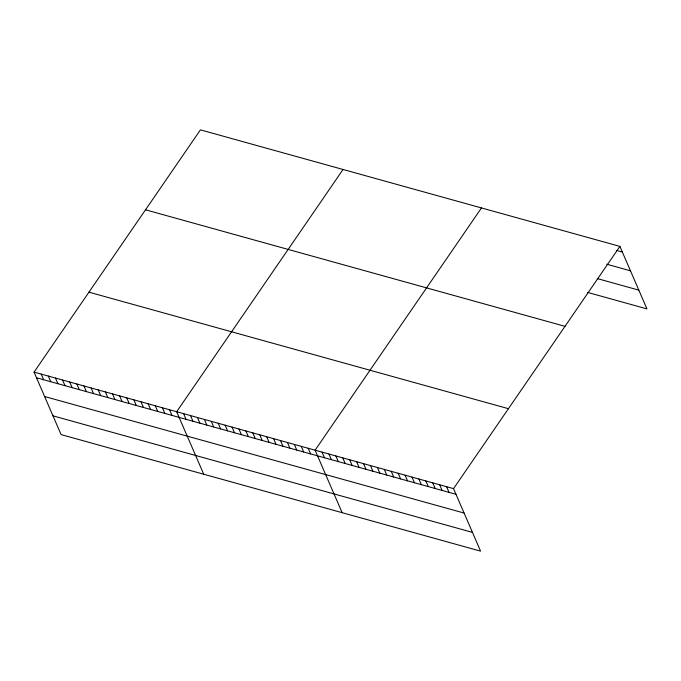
<?xml version="1.0" encoding="UTF-8"?>
<svg xmlns="http://www.w3.org/2000/svg" width="681" height="681" viewBox="0 0 681 681"><rect width="100%" height="100%" fill="white"/><g stroke="black" fill="none" stroke-linecap="round" stroke-linejoin="round"><path stroke-width="1.02" d="M34.05 372.107L453.529 488.635L480.573 551.142L61.094 434.606L34.05 372.107L200.427 129.858L619.906 246.394L646.95 308.893L587.626 292.413M343.054 169.484L176.668 411.724L203.721 474.231M481.476 207.935L315.099 450.184L342.143 512.682M453.529 488.635L619.906 246.394M616.416 250.395L622.349 252.047M606.737 264.211L630.47 270.808M597.305 278.597L638.829 290.132M145.521 209.799L565 326.335M88.956 292.166L508.426 408.694M36.493 377.759L455.972 494.287M44.614 396.521L464.084 513.048M52.982 415.844L472.452 532.38M446.6 486.719L449.051 492.363M439.679 484.795L442.131 490.439M432.758 482.872L435.21 488.524M425.838 480.948L428.281 486.6M418.917 479.024L421.36 484.676M411.996 477.1L414.44 482.752M405.076 475.176L407.519 480.829M398.155 473.252L400.598 478.905M391.234 471.337L393.678 476.981M384.314 469.413L386.757 475.057M377.393 467.489L379.836 473.133M370.473 465.566L372.916 471.218M363.552 463.642L365.995 469.294M356.623 461.718L359.074 467.37M349.702 459.794L352.154 465.446M342.781 457.87L345.224 463.523M335.861 455.955L338.304 461.599M328.94 454.031L331.383 459.675M322.019 452.107L324.462 457.751M308.178 448.26L310.621 453.912M301.257 446.336L303.7 451.988M294.337 444.412L296.78 450.064M287.416 442.488L289.859 448.141M280.495 440.573L282.938 446.217M273.566 438.649L276.018 444.293M266.646 436.725L269.097 442.369M259.725 434.801L262.176 440.454M252.804 432.878L255.247 438.53M245.884 430.954L248.327 436.606M238.963 429.03L241.406 434.682M232.042 427.106L234.485 432.758M225.122 425.182L227.565 430.835M218.201 423.267L220.644 428.911M211.28 421.343L213.723 426.987M204.36 419.419L206.803 425.072M197.439 417.496L199.882 423.148M190.518 415.572L192.961 421.224M183.589 413.648L186.041 419.3M169.543 409.749L171.987 415.393M162.41 407.766L164.853 413.418M155.277 405.782L157.72 411.435M148.143 403.799L150.595 409.451M141.018 401.824L143.461 407.468M133.885 399.841L136.328 405.493M126.751 397.857L129.203 403.51M119.626 395.882L122.069 401.526M112.493 393.899L114.936 399.551M105.359 391.915L107.802 397.568M98.226 389.932L100.677 395.584M91.101 387.957L93.544 393.601M83.967 385.974L86.41 391.626M76.834 383.99L79.285 389.643M69.709 382.015L72.152 387.659M62.575 380.032L65.018 385.676M55.442 378.049L57.885 383.701M48.308 376.065L50.76 381.718M41.183 374.09L43.627 379.734"/></g></svg>
